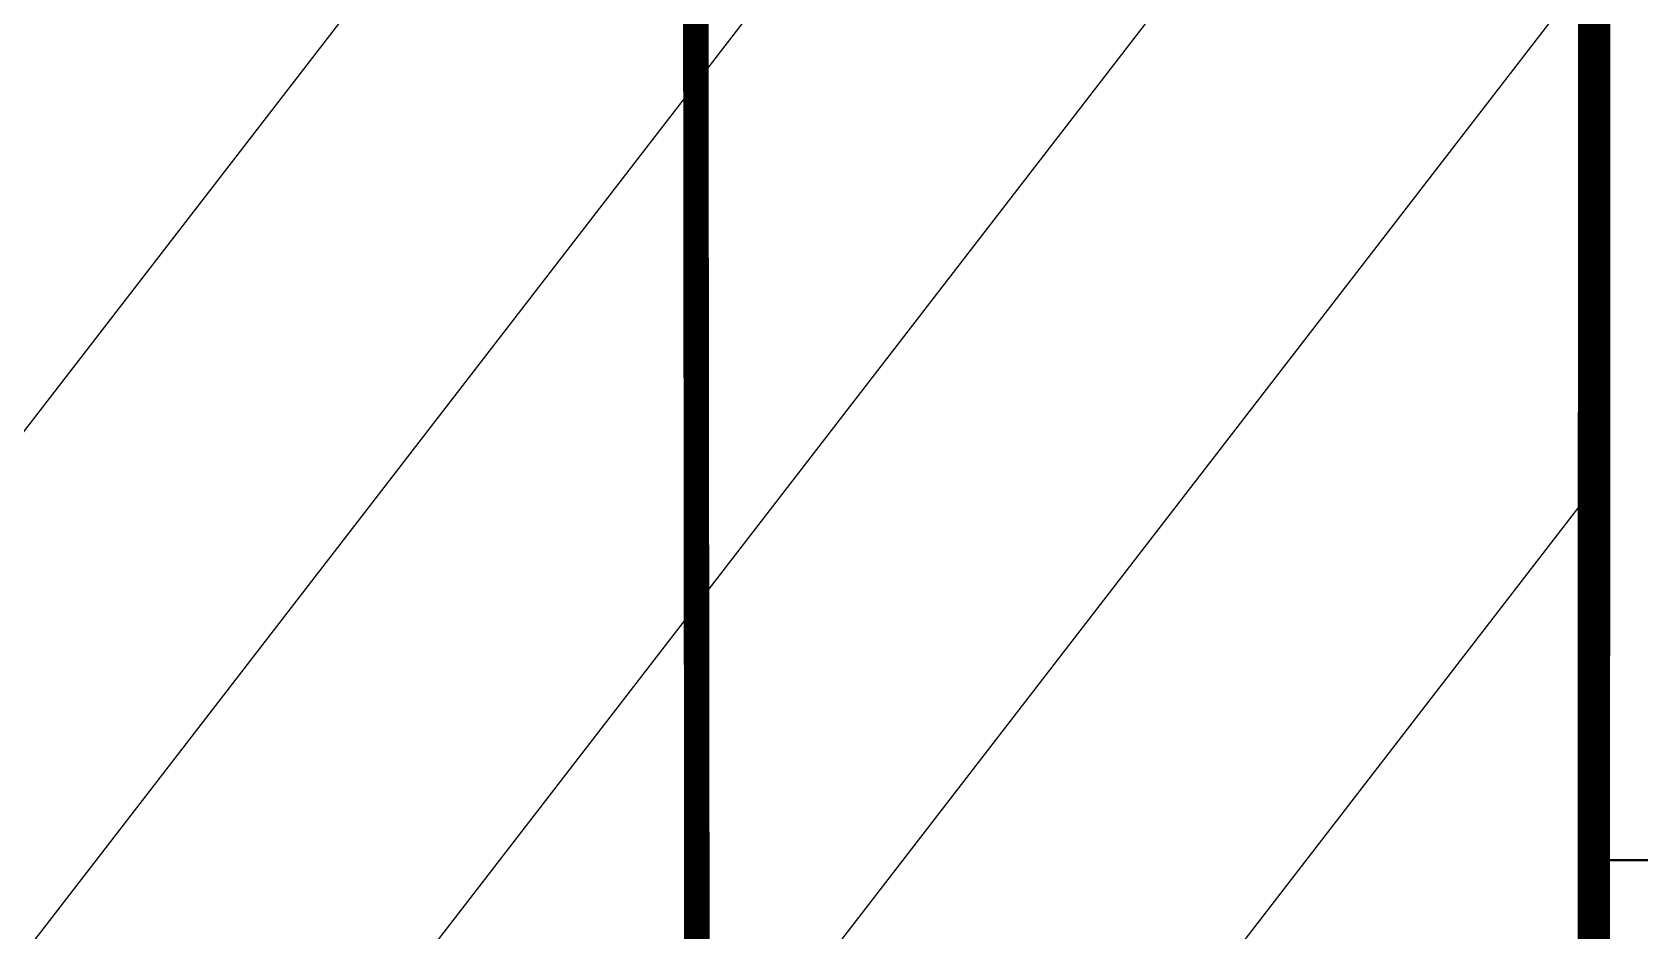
# Model space of a CAD drawing. Header units: centimetres. Extents: x -6122352 to 7132207, y -1694241 to 1947892.
# Drawn here: x 197055 to 198318, y -120289 to -119584 of the extents above; entities that cross this region are included whole.
import ezdxf

# ---------------------------------------------------------------- set-up
doc = ezdxf.new("R2010")
doc.units = ezdxf.units.CM
doc.header["$MEASUREMENT"] = 0
for name, pattern in [('2. HG-ST XR COL 3A (5V 7V 9V 11V - GF (4M & 5D-E)$0$HIDDEN', [0.375, 0.25, -0.125]), ('DASHED2', [0.375, 0.25, -0.125]), ('XR-AR-END-SETTING OUT PLAN$0$23261-XR-AR-SI-GF$0$HIDDEN', [0.375, 0.25, -0.125])]:
    doc.linetypes.add(name, pattern=pattern)
for name, color, linetype in [('23585-XR-AR-BOUNDARY WALLS AND SETBACKS$0$setback', 7, 'XR-AR-END-SETTING OUT PLAN$0$23261-XR-AR-SI-GF$0$HIDDEN'), ('@MI-REF LAYER', 7, 'Continuous'), ('B_TH_8', 7, 'Continuous')]:
    doc.layers.add(name, color=color, linetype=linetype)
for name, color, linetype, lineweight in [('@ Foundations', 4, 'DASHED2', 50), ('A-ANNO-TEXT', 3, 'Continuous', 25), ('XR-AR-END-SETTING OUT PLAN$0$23585-XR-AR-END-GROUND FLOOR$0$A-EQUP-KITN-PLAN', 202, 'Continuous', 9), ('XR-AR-END-SETTING OUT PLAN$0$23585-XR-AR-END-GROUND FLOOR$0$A-GLAZ-SILL', 8, 'Continuous', 5), ('XR-AR-END-SETTING OUT PLAN$0$23585-XR-AR-END-GROUND FLOOR$0$A-GLAZ-WNDO', 232, 'Continuous', 9), ('XR-AR-END-SETTING OUT PLAN$0$23585-XR-AR-END-GROUND FLOOR$0$A-WALL', 7, 'Continuous', 30)]:
    doc.layers.add(name, color=color, linetype=linetype, lineweight=lineweight)

# ---------------------------------------------------------------- blocks, each defined once
blk = doc.blocks.new('23585-XR-AR-BOUNDARY WALLS AND SETBACKS')
at = {"layer": '23585-XR-AR-BOUNDARY WALLS AND SETBACKS$0$setback', "ltscale": 40, "const_width": 0.05}
blk.add_lwpolyline([(496622.2089072186, 2768954.585300844), (496607.8314875885, 2768967.758914647), (496603.6765869833, 2768963.224389371), (496599.6231525759, 2768958.800751822), (496595.5697982174, 2768954.377001632), (496591.5163982162, 2768949.953201632), (496587.4629982173, 2768945.529401632), (496583.4095982172, 2768941.105601632), (496579.3561982168, 2768936.681801632), (496575.3025484073, 2768932.257947273), (496571.2491525767, 2768927.834351821), (496567.0930137162, 2768923.298279969), (496581.4700765952, 2768910.12437026), (496585.6265524817, 2768914.66065092), (496589.6799508891, 2768919.084449183), (496593.73335089, 2768923.508249182), (496597.7867508893, 2768927.932049183), (496601.8401508902, 2768932.355849182), (496605.8937747513, 2768936.779475226), (496609.94715089, 2768941.203249183), (496614.0005508893, 2768945.627049183), (496618.0539508902, 2768950.050849183)], close=True, dxfattribs=at)
blk = doc.blocks.new('A$C9d9485f6')
at = {"layer": 'A-ANNO-TEXT', "rotation": 312.4881850805905}
blk.add_blockref('23585-XR-AR-BOUNDARY WALLS AND SETBACKS', (-2377088.534775567, -1504219.252137818), dxfattribs=at)
blk = doc.blocks.new('XR-AR-END-SETTING OUT PLAN$0$23585-XR-AR-END-GROUND FLOOR$0$XR-END-GROUND FLOOR PLAN$0$A$C69996ABC')
at = {"layer": 'XR-AR-END-SETTING OUT PLAN$0$23585-XR-AR-END-GROUND FLOOR$0$A-GLAZ-SILL'}
blk.add_line((0.2499999770720933, 0.9999993968456202), (0.249999977072207, 0.0999993968456252), dxfattribs=at)
at = {"layer": 'XR-AR-END-SETTING OUT PLAN$0$23585-XR-AR-END-GROUND FLOOR$0$A-GLAZ-WNDO'}
for p, q in [((-2.292778056300904e-08, 0.9999993968456202), (-2.292778056300904e-08, 0.9499993968456231)), ((0.2499999770720933, 0.9999993968456202), (-2.292778056300904e-08, 0.9999993968456202)), ((0.1499999770722127, 0.9499993968456231), (0.1499999770722127, 0.9999993968456202)), ((0.1499999770722109, 0.999999396845622), (0.1499999770722127, 0.09999939684562342)), ((-2.292778056300904e-08, 0.9499993968456231), (0.1499999770722127, 0.9499993968456231)), ((-2.292778056300904e-08, 0.9499993968456231), (-2.292778056300904e-08, 0.1499993968456224)), ((0.1499999770722127, 0.1499993968456224), (-2.292778056300904e-08, 0.1499993968456224)), ((-2.292787470992153e-08, 0.09999939684561099), (-2.292787470992153e-08, 0.1499993968456099)), ((0.1499999770722127, 0.0999993968456252), (0.1499999770722127, 0.1499993968456224)), ((0.249999977072207, 0.0999993968456252), (-2.292778056300904e-08, 0.0999993968456252))]:
    blk.add_line(p, q, dxfattribs=at)
blk.add_lwpolyline([(-2.292779299750691e-08, 0.9499993968456231), (-2.292779299750691e-08, 0.1499993968456224), (0.04999997707220416, 0.1499993968456224), (0.04999997707220416, 0.9499993968456231)], close=True, dxfattribs=at)
blk.add_lwpolyline([(0.04999997707215442, 0.0999993968456181), (-2.292784451185526e-08, 0.0999993968456181)], dxfattribs=at)
blk = doc.blocks.new('XR-AR-END-SETTING OUT PLAN')
at = {"layer": 'XR-AR-END-SETTING OUT PLAN$0$23585-XR-AR-END-GROUND FLOOR$0$A-EQUP-KITN-PLAN', "color": 8}
blk.add_line((3850.109238997102, 11100.00033140182), (3850.107901349664, 13149.99880361557), dxfattribs=at)
at = {"layer": 'XR-AR-END-SETTING OUT PLAN$0$23585-XR-AR-END-GROUND FLOOR$0$A-WALL', "color": 8}
blk.add_lwpolyline([(3000.102068737149, 12899.99910259247), (3250.103869214654, 12899.99910211563), (3250.103198900819, 13749.9988026619), (3250.102675631642, 14849.99877595901), (3000.10211391747, 14849.99877595901)], close=True, dxfattribs=at)
at = {"color": 8, "xscale": 1000.000000000001, "yscale": 1000.000000000001, "zscale": 1000.000000000001}
blk.add_blockref('XR-AR-END-SETTING OUT PLAN$0$23585-XR-AR-END-GROUND FLOOR$0$XR-END-GROUND FLOOR PLAN$0$A$C69996ABC', (3000.101009145379, 11899.99970579147), dxfattribs=at)
blk = doc.blocks.new('END UNIT')
at = {"xscale": 0.001, "yscale": 0.001, "zscale": 0.001}
blk.add_blockref('XR-AR-END-SETTING OUT PLAN', (-9.150201729830158, 0), dxfattribs=at)
blk = doc.blocks.new('TH_8')
blk.add_blockref('END UNIT', (495802.3053798382, 2769197.479078153))
blk = doc.blocks.new('A$Ca7ad59d2')
at = {"layer": 'B_TH_8', "xscale": 1.000018136216304, "yscale": 1.000018136216304, "zscale": 1.000018136216304}
blk.add_blockref('TH_8', (-495803.6470986201, -2769248.051850634), dxfattribs=at)
blk = doc.blocks.new('A$Cac0110ba')
at = {"rotation": 227.5015136760979}
blk.add_blockref('A$Ca7ad59d2', (28.54929658252513, 57.49132066033781), dxfattribs=at)
at = {"layer": '@ Foundations', "linetype": 'DASHED2', "ltscale": 25}
blk.add_lwpolyline([(35.5161456905189, 47.47953366721049), (37.5068426890648, 45.65549269830808), (38.92554122110596, 47.20381258614361), (36.93484422256006, 49.02785355551168)], close=True, dxfattribs=at)
blk = doc.blocks.new('M3 REF WITH TABLES')
at = {"color": 1, "const_width": 0.01999999999999999}
blk.add_lwpolyline([(167.884737985034, 112.251938523259), (162.7889578120667, 111.9580065612681), (153.0020466448623, 120.9014653586783), (152.7481369899469, 120.6281929407269), (153.0020466448623, 120.9014653586783), (150.6433864987339, 123.0888162064366), (150.3121443928103, 128.3450376437977)], dxfattribs=at)

msp = doc.modelspace()

# ---------------------------------------------------------------- block references
at = {"color": 94, "linetype": '2. HG-ST XR COL 3A (5V 7V 9V 11V - GF (4M & 5D-E)$0$HIDDEN', "xscale": -1000, "yscale": 1000, "zscale": 1000, "rotation": 227.4902504429082}
msp.add_blockref('A$Cac0110ba', (138096.0226727291, -114332.0896886629), dxfattribs=at)

# ---------------------------------------------------------------- next in the draw order: block references
at = {"layer": '@MI-REF LAYER', "xscale": 1000, "yscale": 1000, "zscale": 1000}
msp.add_blockref('A$C9d9485f6', (-23958.95045533385, 48155.57226163784), dxfattribs=at)

# ---------------------------------------------------------------- next in the draw order: wipeouts: each hides what was drawn before it
at = {"color": 10}
msp.add_wipeout([(137968.6050089273, -112699.88154806386), (137966.18820953698, -126973.40495409524), (198269.79932360497, -126982.9675742559), (198272.37498426886, -112711.46911353212), (192022.26143355865, -112708.32827066386), (192022.09189432164, -113008.95155569575), (144220.97485975258, -113000.47365887718), (144221.1628212024, -112699.85037546082), (137967.30578698963, -112699.8637357601)], dxfattribs=at).dxf.layer = '@MI-REF LAYER'

# ---------------------------------------------------------------- next in the draw order: hatches: boundary and pattern name
at = {"layer": '@MI-REF LAYER'}
h = msp.add_hatch(dxfattribs=at)
h.set_pattern_fill('ANSI31', color=256, scale=1999.999998458916, angle=6.722712845868625)
h.set_pattern_definition([(51.72271284586864, (-2377109764.910875, -1504175407.484143), (-196.2554993275065, 154.8669715833345), [])])
h.paths.add_polyline_path([(198270.4731260898, -126982.9677121157), (198272.3749842689, -112711.4691135321), (192022.2614333206, -112708.3282709568), (192022.091894052, -113008.9515559804), (144220.9748597195, -113000.4736589163), (144221.1628206024, -112699.8503761254), (137967.3005278277, -112699.9590492565), (137964.8895022705, -126973.500041178)])

# ---------------------------------------------------------------- next in the draw order: linework, layer by layer
at = {"layer": '@MI-REF LAYER', "color": 1, "const_width": 20}
msp.add_lwpolyline([(201245.8631761946, -132430.2427805341), (197587.222019488, -128871.0692169185), (197571.7999866149, -115613.2848010886), (197198.7840850765, -115610.6268936936), (197571.7999866149, -115613.2848010886), (197591.6539830103, -112396.5493076184), (201243.9386623601, -108602.0267088851)], dxfattribs=at)
at = {"layer": '@MI-REF LAYER', "const_width": 5.000000000000002}
msp.add_lwpolyline([(198270.4731260898, -126982.9677121157), (198272.3749842689, -112711.4691135321), (192022.2614333206, -112708.3282709568), (192022.091894052, -113008.9515559804), (144220.9748597195, -113000.4736589163), (144221.1628206024, -112699.8503761254), (137967.3005278277, -112699.9590492565), (137964.8895022705, -126973.500041178), (198270.4731260898, -126982.9677121157)], close=True, dxfattribs=at)

# ---------------------------------------------------------------- next in the draw order: block references
at = {"layer": '@MI-REF LAYER', "xscale": 1000, "yscale": 1000, "zscale": 1000, "rotation": 312.4882889992022}
msp.add_blockref('M3 REF WITH TABLES', (5073.57098191743, -84448.84299303715), dxfattribs=at)

doc.saveas('drawing.dxf')
